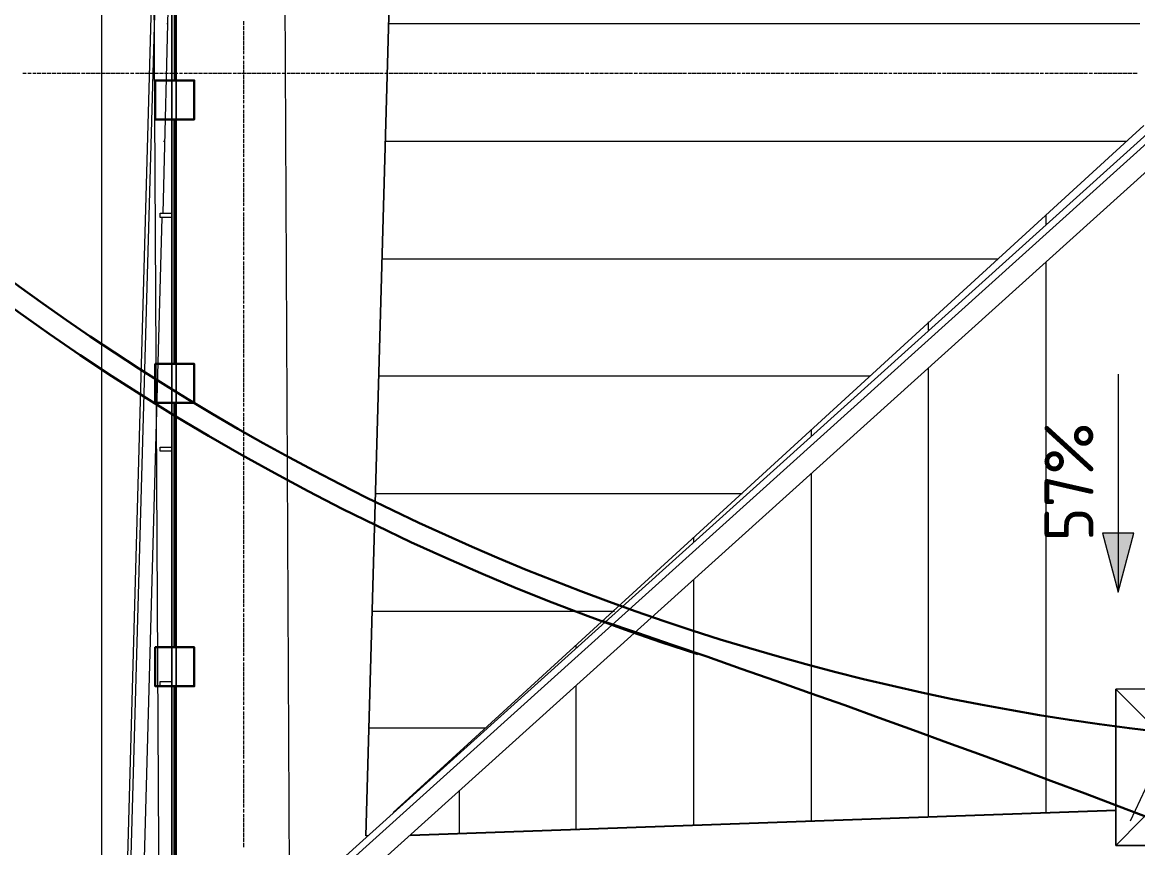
# Model space of a CAD drawing. Header units: millimetres. Extents: x -42533 to 645315, y 3457 to 82611.
# Drawn here: x 536049 to 541750, y 21065 to 25284 of the extents above; entities that cross this region are included whole.
import ezdxf

# ---------------------------------------------------------------- set-up
doc = ezdxf.new("R2010")
doc.units = ezdxf.units.MM
for name, color, linetype, true_color in [('PDF _!ЭОМ.Молниезащита', 7, 'Continuous', 0x954a95), ('PDF _Антураж', 7, 'Continuous', 0xbababa), ('PDF _Воздуховоды', 7, 'Continuous', 0xbababa), ('PDF _Крыша', 7, 'Continuous', 0xbababa), ('PDF _Крыша штриховка', 7, 'Continuous', 0xbababa), ('PDF _Ограждение', 7, 'Continuous', 0xbababa), ('PDF _Оси', 7, 'Continuous', 0xbababa), ('PDF _Размеры', 7, 'Continuous', 0xbababa)]:
    doc.layers.add(name, color=color, linetype=linetype, true_color=true_color)
doc.layers.add('PDF _Линии', color=7, linetype='Continuous')
doc.layers.add('PDF _Текст', color=7, linetype='Continuous')
doc.styles.add('PDF GOST Common', font='GOST_Common.ttf')

msp = doc.modelspace()

# ---------------------------------------------------------------- linework, layer by layer
at = {"layer": 'PDF _!ЭОМ.Молниезащита', "color": 1, "lineweight": 30}
msp.add_lwpolyline([(530141.9, 44639, 0.234942), (527196, 28346.6, 0.234987), (538409.8, 16168)], format="xyb", dxfattribs=at)
at = {"layer": 'PDF _!ЭОМ.Молниезащита', "lineweight": 30}
msp.add_lwpolyline([(534124, 42260.2, 0.255689), (531285, 30685.2, 0.255762), (539501.6, 22054.6)], format="xyb", dxfattribs=at)
at = {"layer": 'PDF _!ЭОМ.Молниезащита', "color": 5, "lineweight": 30}
for points in [[(536828.7, 24986.3), (536828.7, 25985.8), (536828.7, 26235.7), (536731.3, 26235.7), (536731.3, 26434.8), (536930.4, 26434.8), (536930.4, 26235.7), (536828.7, 26235.7)], [(536826.6, 23537.8), (536826.6, 24537.3), (536826.6, 24787.2), (536729.2, 24787.2), (536729.2, 24986.3), (536928.3, 24986.3), (536928.3, 24787.2), (536826.6, 24787.2)], [(536826.6, 22089.3), (536826.6, 23088.9), (536826.6, 23338.7), (536729.2, 23338.7), (536729.2, 23537.8), (536928.3, 23537.8), (536928.3, 23338.7), (536826.6, 23338.7)], [(536826.6, 20499.8), (536826.6, 21640.4), (536826.6, 21890.3), (536729.2, 21890.3), (536729.2, 22089.3), (536928.3, 22089.3), (536928.3, 21890.3), (536826.6, 21890.3)]]:
    msp.add_lwpolyline(points, dxfattribs=at)
at = {"layer": 'PDF _!ЭОМ.Молниезащита', "color": 116, "lineweight": 30, "true_color": 0x136734}
msp.add_circle((543274.8, 33878.4), 12301.6, dxfattribs=at)
at = {"layer": 'PDF _!ЭОМ.Молниезащита', "lineweight": 13}
msp.add_arc((541973.2, 33883.9), 18066.6, 258.64082, 32.4196, dxfattribs=at)
at = {"layer": 'PDF _!ЭОМ.Молниезащита', "lineweight": 30}
msp.add_arc((514330.6, -50639.5), 76931.2, 53.480075, 71.283866, dxfattribs=at)
at = {"layer": 'PDF _Антураж', "color": 8, "lineweight": 18}
for points in [[(536733.4, 26238.6), (536750.4, 26234.4), (536576.7, 20055), (536559.8, 20055)], [(537817.7, 21126.6), (537805, 21126.6), (537949, 26225.9), (537805, 21126.6)], [(536797, 25484.8), (536767.3, 24307.3)], [(536763.1, 24286.2), (536648.7, 20144)], [(538033.7, 21130.8), (541638, 21257.9)], [(541638, 21253.6), (538033.7, 21126.6)]]:
    msp.add_lwpolyline(points, dxfattribs=at)
at = {"layer": 'PDF _Воздуховоды', "color": 8, "lineweight": 18}
for points in [[(543086.4, 21478.1), (543488.8, 21876.2), (543488.8, 21075.8), (543488.8, 21876.2), (541638, 21876.2), (541638, 21075.8), (541638, 21876.2), (542036.1, 21478.1), (541638, 21075.8), (543488.8, 21075.8), (543086.4, 21478.1), (542036.1, 21478.1)], [(543488.8, 21876.2), (541638, 21876.2)], [(543488.8, 21075.8), (541638, 21075.8)]]:
    msp.add_lwpolyline(points, dxfattribs=at)
at = {"layer": 'PDF _Крыша', "color": 8, "lineweight": 9}
msp.add_lwpolyline([(537944.7, 21245.2), (541782, 24756.3)], dxfattribs=at)
at = {"layer": 'PDF _Крыша штриховка', "color": 8, "lineweight": 9}
for points in [[(536788.5, 25277.2), (536792.7, 25277.2)], [(537923.6, 25277.2), (541760.8, 25277.2)], [(536771.5, 24675.8), (536775.8, 24675.8)], [(537906.6, 24675.8), (541693, 24675.8)], [(541282.2, 24248), (541282.2, 24298.9)], [(536758.8, 24074.4), (536758.8, 24074.4)], [(537889.7, 24074.4), (541036.5, 24074.4)], [(541282.2, 21245.2), (541282.2, 24057.4)], [(540680.8, 23710.1), (540680.8, 23752.5)], [(540680.8, 21224), (540680.8, 23515.3)], [(536741.9, 23477.2), (536741.9, 23477.2)], [(537872.7, 23477.2), (540384.3, 23477.2)], [(540083.6, 23168), (540083.6, 23201.9)], [(540083.6, 21202.8), (540083.6, 22977.4)], [(536725, 22875.8), (536725, 22875.8)], [(537855.8, 22875.8), (539727.8, 22875.8)], [(539482.2, 22625.9), (539482.2, 22651.3)], [(539482.2, 21181.6), (539482.2, 22435.3)], [(536708, 22274.4), (536708, 22274.4)], [(537838.9, 22274.4), (539075.6, 22274.4)], [(538880.7, 22088), (538880.7, 22100.7)], [(538880.7, 21160.5), (538880.7, 21893.2)], [(536691.1, 21677.2), (536691.1, 21677.2)], [(537821.9, 21677.2), (538419.1, 21677.2)], [(538283.6, 21545.9), (538283.6, 21550.1)], [(538283.6, 21139.3), (538283.6, 21355.3)], [(536674.1, 21075.8), (536674.1, 21075.8)]]:
    msp.add_lwpolyline(points, dxfattribs=at)
at = {"layer": 'PDF _Линии', "color": 8, "lineweight": 9}
for points in [[(553827.3, 24730.9), (582318.5, 24654.6), (582229.5, 32125.8), (589577.9, 32125.8), (589577.9, 54975.5), (598506, 54975.5), (598785.5, 20686.1), (592369, 20686.1), (592432.5, 12524.6), (585626.3, 12571.2), (585592.4, 14451.7), (550752.4, 14451.7), (550752.4, 12478), (543802.2, 12478), (543764.1, 20783.5), (537415.3, 20800.5), (537356, 32655.2)], [(536682.6, 32651), (536750.4, 20131.3), (543124.6, 20114.3)], [(541714.2, 21202.8), (541892.1, 21584), (543412.6, 21715.3)]]:
    msp.add_lwpolyline(points, dxfattribs=at)
msp.add_lwpolyline([(536873.2, 19877.2), (536869, 19906.8), (536559.8, 19974.6), (536733.4, 26234.4), (536500.5, 32244.4), (536453.9, 32257.1), (536453.9, 19877.2)], close=True, dxfattribs=at)
at = {"layer": 'PDF _Ограждение', "color": 8, "lineweight": 9}
for points in [[(536813.9, 20499.8), (536813.9, 55458.3), (536835.1, 55458.3), (536835.1, 20512.5), (536835.1, 55458.3), (536813.9, 55458.3), (536813.9, 20499.8), (536822.4, 20499.8)], [(536754.6, 24307.3), (536792.7, 24307.3), (536813.9, 24307.3), (536813.9, 24286.2), (536792.7, 24286.2), (536754.6, 24286.2)], [(536754.6, 23113), (536792.7, 23113), (536813.9, 23113), (536813.9, 23091.8), (536792.7, 23091.8), (536754.6, 23091.8)], [(536754.6, 21914.4), (536792.7, 21914.4), (536813.9, 21914.4), (536813.9, 21893.2), (536792.7, 21893.2), (536754.6, 21893.2)]]:
    msp.add_lwpolyline(points, close=True, dxfattribs=at)
for points in [[(537135.8, 20512.5), (541798.9, 24713.9)], [(541849.7, 24713.9), (537186.6, 20512.5)], [(541879.4, 24713.9), (541938.7, 24650.4), (537347.5, 20512.5)]]:
    msp.add_lwpolyline(points, dxfattribs=at)
at = {"layer": 'PDF _Оси', "color": 8, "lineweight": 9}
for points in [[(537182.4, 25268.8), (537182.4, 25289.9)], [(537182.4, 25243.3), (537182.4, 25264.5)], [(537182.4, 25217.9), (537182.4, 25239.1)], [(537182.4, 25192.5), (537182.4, 25213.7)], [(537182.4, 25167.1), (537182.4, 25188.3)], [(537182.4, 25141.7), (537182.4, 25162.9)], [(537182.4, 25120.5), (537182.4, 25137.5)], [(537182.4, 25116.3), (537182.4, 25116.3)], [(537182.4, 25095.1), (537182.4, 25112)], [(537182.4, 25090.9), (537182.4, 25090.9)], [(537182.4, 25069.7), (537182.4, 25086.6)], [(537182.4, 25044.3), (537182.4, 25065.5)], [(537182.4, 25018.9), (537182.4, 25040)], [(536051.5, 25023.1), (536068.5, 25023.1)], [(536072.7, 25023.1), (536072.7, 25023.1)], [(536076.9, 25023.1), (536093.9, 25023.1)], [(536098.1, 25023.1), (536098.1, 25023.1)], [(536102.4, 25023.1), (536119.3, 25023.1)], [(536123.5, 25023.1), (536144.7, 25023.1)], [(536148.9, 25023.1), (536170.1, 25023.1)], [(536174.4, 25023.1), (536195.5, 25023.1)], [(536199.8, 25023.1), (536220.9, 25023.1)], [(536225.2, 25023.1), (536246.4, 25023.1)], [(536250.6, 25023.1), (536271.8, 25023.1)], [(536276, 25023.1), (536297.2, 25023.1)], [(536301.4, 25023.1), (536322.6, 25023.1)], [(536326.8, 25023.1), (536343.8, 25023.1)], [(536348, 25023.1), (536348, 25023.1)], [(536352.2, 25023.1), (536369.2, 25023.1)], [(536373.4, 25023.1), (536394.6, 25023.1)], [(536398.8, 25023.1), (536420, 25023.1)], [(536424.2, 25023.1), (536445.4, 25023.1)], [(536449.7, 25023.1), (536470.8, 25023.1)], [(536475.1, 25023.1), (536496.2, 25023.1)], [(536500.5, 25023.1), (536521.7, 25023.1)], [(536525.9, 25023.1), (536547.1, 25023.1)], [(536551.3, 25023.1), (536572.5, 25023.1)], [(536576.7, 25023.1), (536593.7, 25023.1)], [(536597.9, 25023.1), (536597.9, 25023.1)], [(536602.1, 25023.1), (536619.1, 25023.1)], [(536623.3, 25023.1), (536623.3, 25023.1)], [(536627.5, 25023.1), (536644.5, 25023.1)], [(536648.7, 25023.1), (536669.9, 25023.1)], [(536674.1, 25023.1), (536695.3, 25023.1)], [(536699.5, 25023.1), (536720.7, 25023.1)], [(536725, 25023.1), (536746.1, 25023.1)], [(536750.4, 25023.1), (536771.5, 25023.1)], [(536775.8, 25023.1), (536797, 25023.1)], [(536801.2, 25023.1), (536822.4, 25023.1)], [(536826.6, 25023.1), (536843.5, 25023.1)], [(536847.8, 25023.1), (536847.8, 25023.1)], [(536852, 25023.1), (536869, 25023.1)], [(536873.2, 25023.1), (536873.2, 25023.1)], [(536877.4, 25023.1), (536894.4, 25023.1)], [(536898.6, 25023.1), (536919.8, 25023.1)], [(536924, 25023.1), (536945.2, 25023.1)], [(536949.4, 25023.1), (536970.6, 25023.1)], [(536974.8, 25023.1), (536996, 25023.1)], [(537000.3, 25023.1), (537021.4, 25023.1)], [(537025.7, 25023.1), (537046.8, 25023.1)], [(537051.1, 25023.1), (537072.3, 25023.1)], [(537076.5, 25023.1), (537097.7, 25023.1)], [(537101.9, 25023.1), (537118.8, 25023.1)], [(537123.1, 25023.1), (537123.1, 25023.1)], [(537127.3, 25023.1), (537144.3, 25023.1)], [(537148.5, 25023.1), (537169.7, 25023.1)], [(537173.9, 25023.1), (537195.1, 25023.1)], [(537182.4, 24993.5), (537182.4, 25014.6)], [(537182.4, 24968), (537182.4, 24989.2)], [(537199.3, 25023.1), (537220.5, 25023.1)], [(537224.7, 25023.1), (537245.9, 25023.1)], [(537250.1, 25023.1), (537271.3, 25023.1)], [(537275.5, 25023.1), (537296.7, 25023.1)], [(537301, 25023.1), (537322.1, 25023.1)], [(537326.4, 25023.1), (537347.5, 25023.1)], [(537351.8, 25023.1), (537368.7, 25023.1)], [(537373, 25023.1), (537373, 25023.1)], [(537377.2, 25023.1), (537394.1, 25023.1)], [(537398.4, 25023.1), (537398.4, 25023.1)], [(537402.6, 25023.1), (537419.6, 25023.1)], [(537423.8, 25023.1), (537445, 25023.1)], [(537449.2, 25023.1), (537470.4, 25023.1)], [(537474.6, 25023.1), (537495.8, 25023.1)], [(537500, 25023.1), (537521.2, 25023.1)], [(537525.4, 25023.1), (537546.6, 25023.1)], [(537550.8, 25023.1), (537572, 25023.1)], [(537576.3, 25023.1), (537597.4, 25023.1)], [(537601.7, 25023.1), (537618.6, 25023.1)], [(537622.8, 25023.1), (537622.8, 25023.1)], [(537627.1, 25023.1), (537644, 25023.1)], [(537648.3, 25023.1), (537648.3, 25023.1)], [(537652.5, 25023.1), (537669.4, 25023.1)], [(537673.7, 25023.1), (537694.8, 25023.1)], [(537699.1, 25023.1), (537720.3, 25023.1)], [(537724.5, 25023.1), (537745.7, 25023.1)], [(537749.9, 25023.1), (537771.1, 25023.1)], [(537775.3, 25023.1), (537796.5, 25023.1)], [(537800.7, 25023.1), (537821.9, 25023.1)], [(537826.1, 25023.1), (537847.3, 25023.1)], [(537851.6, 25023.1), (537872.7, 25023.1)], [(537877, 25023.1), (537893.9, 25023.1)], [(537898.1, 25023.1), (537898.1, 25023.1)], [(537902.4, 25023.1), (537919.3, 25023.1)], [(537923.6, 25023.1), (537944.7, 25023.1)], [(537949, 25023.1), (537970.1, 25023.1)], [(537974.4, 25023.1), (537995.6, 25023.1)], [(537999.8, 25023.1), (538021, 25023.1)], [(538025.2, 25023.1), (538046.4, 25023.1)], [(538050.6, 25023.1), (538071.8, 25023.1)], [(538076, 25023.1), (538097.2, 25023.1)], [(538101.4, 25023.1), (538122.6, 25023.1)], [(538126.9, 25023.1), (538143.8, 25023.1)], [(538148, 25023.1), (538148, 25023.1)], [(538152.3, 25023.1), (538169.2, 25023.1)], [(538173.4, 25023.1), (538173.4, 25023.1)], [(538177.7, 25023.1), (538194.6, 25023.1)], [(538198.9, 25023.1), (538220, 25023.1)], [(538224.3, 25023.1), (538245.4, 25023.1)], [(538249.7, 25023.1), (538270.9, 25023.1)], [(538275.1, 25023.1), (538296.3, 25023.1)], [(538300.5, 25023.1), (538321.7, 25023.1)], [(538325.9, 25023.1), (538347.1, 25023.1)], [(538351.3, 25023.1), (538372.5, 25023.1)], [(538376.7, 25023.1), (538393.7, 25023.1)], [(538397.9, 25023.1), (538397.9, 25023.1)], [(538402.2, 25023.1), (538419.1, 25023.1)], [(538423.3, 25023.1), (538423.3, 25023.1)], [(538427.6, 25023.1), (538444.5, 25023.1)], [(538448.7, 25023.1), (538469.9, 25023.1)], [(538474.2, 25023.1), (538495.3, 25023.1)], [(538499.6, 25023.1), (538520.7, 25023.1)], [(538525, 25023.1), (538546.2, 25023.1)], [(538550.4, 25023.1), (538571.6, 25023.1)], [(538575.8, 25023.1), (538597, 25023.1)], [(538601.2, 25023.1), (538622.4, 25023.1)], [(538626.6, 25023.1), (538647.8, 25023.1)], [(538652, 25023.1), (538669, 25023.1)], [(538673.2, 25023.1), (538673.2, 25023.1)], [(538677.4, 25023.1), (538694.4, 25023.1)], [(538698.6, 25023.1), (538719.8, 25023.1)], [(538724, 25023.1), (538745.2, 25023.1)], [(538749.5, 25023.1), (538770.6, 25023.1)], [(538774.9, 25023.1), (538796, 25023.1)], [(538800.3, 25023.1), (538821.5, 25023.1)], [(538825.7, 25023.1), (538846.9, 25023.1)], [(538851.1, 25023.1), (538872.3, 25023.1)], [(538876.5, 25023.1), (538897.7, 25023.1)], [(538901.9, 25023.1), (538918.9, 25023.1)], [(538923.1, 25023.1), (538923.1, 25023.1)], [(538927.3, 25023.1), (538944.3, 25023.1)], [(538948.5, 25023.1), (538948.5, 25023.1)], [(538952.7, 25023.1), (538969.7, 25023.1)], [(538973.9, 25023.1), (538995.1, 25023.1)], [(538999.3, 25023.1), (539020.5, 25023.1)], [(539024.7, 25023.1), (539045.9, 25023.1)], [(539050.2, 25023.1), (539071.3, 25023.1)], [(539075.6, 25023.1), (539096.7, 25023.1)], [(539101, 25023.1), (539122.2, 25023.1)], [(539126.4, 25023.1), (539147.6, 25023.1)], [(539151.8, 25023.1), (539168.7, 25023.1)], [(539173, 25023.1), (539173, 25023.1)], [(539177.2, 25023.1), (539194.2, 25023.1)], [(539198.4, 25023.1), (539198.4, 25023.1)], [(539202.6, 25023.1), (539219.6, 25023.1)], [(539223.8, 25023.1), (539245, 25023.1)], [(539249.2, 25023.1), (539270.4, 25023.1)], [(539274.6, 25023.1), (539295.8, 25023.1)], [(539300, 25023.1), (539321.2, 25023.1)], [(539325.5, 25023.1), (539346.6, 25023.1)], [(539350.9, 25023.1), (539372, 25023.1)], [(539376.3, 25023.1), (539397.5, 25023.1)], [(539401.7, 25023.1), (539422.9, 25023.1)], [(539427.1, 25023.1), (539444, 25023.1)], [(539448.3, 25023.1), (539448.3, 25023.1)], [(539452.5, 25023.1), (539469.5, 25023.1)], [(539473.7, 25023.1), (539494.9, 25023.1)], [(539499.1, 25023.1), (539520.3, 25023.1)], [(539524.5, 25023.1), (539545.7, 25023.1)], [(539549.9, 25023.1), (539571.1, 25023.1)], [(539575.3, 25023.1), (539596.5, 25023.1)], [(539600.8, 25023.1), (539621.9, 25023.1)], [(539626.2, 25023.1), (539647.3, 25023.1)], [(539651.6, 25023.1), (539672.8, 25023.1)], [(539677, 25023.1), (539693.9, 25023.1)], [(539698.2, 25023.1), (539698.2, 25023.1)], [(539702.4, 25023.1), (539719.3, 25023.1)], [(539723.6, 25023.1), (539723.6, 25023.1)], [(539727.8, 25023.1), (539744.8, 25023.1)], [(539749, 25023.1), (539770.2, 25023.1)], [(539774.4, 25023.1), (539795.6, 25023.1)], [(539799.8, 25023.1), (539821, 25023.1)], [(539825.2, 25023.1), (539846.4, 25023.1)], [(539850.6, 25023.1), (539871.8, 25023.1)], [(539876.1, 25023.1), (539897.2, 25023.1)], [(539901.5, 25023.1), (539922.6, 25023.1)], [(539926.9, 25023.1), (539943.8, 25023.1)], [(539948.1, 25023.1), (539948.1, 25023.1)], [(539952.3, 25023.1), (539969.2, 25023.1)], [(539973.5, 25023.1), (539973.5, 25023.1)], [(539977.7, 25023.1), (539994.6, 25023.1)], [(539998.9, 25023.1), (540020.1, 25023.1)], [(540024.3, 25023.1), (540045.5, 25023.1)], [(540049.7, 25023.1), (540070.9, 25023.1)], [(540075.1, 25023.1), (540096.3, 25023.1)], [(540100.5, 25023.1), (540121.7, 25023.1)], [(540125.9, 25023.1), (540147.1, 25023.1)], [(540151.4, 25023.1), (540172.5, 25023.1)], [(540176.8, 25023.1), (540197.9, 25023.1)], [(540202.2, 25023.1), (540219.1, 25023.1)], [(540223.4, 25023.1), (540223.4, 25023.1)], [(540227.6, 25023.1), (540244.5, 25023.1)], [(540248.8, 25023.1), (540269.9, 25023.1)], [(540274.2, 25023.1), (540295.4, 25023.1)], [(540299.6, 25023.1), (540320.8, 25023.1)], [(540325, 25023.1), (540346.2, 25023.1)], [(540350.4, 25023.1), (540371.6, 25023.1)], [(540375.8, 25023.1), (540397, 25023.1)], [(540401.2, 25023.1), (540422.4, 25023.1)], [(540426.6, 25023.1), (540447.8, 25023.1)], [(540452.1, 25023.1), (540469, 25023.1)], [(540473.2, 25023.1), (540473.2, 25023.1)], [(540477.5, 25023.1), (540494.4, 25023.1)], [(540498.6, 25023.1), (540498.6, 25023.1)], [(540502.9, 25023.1), (540519.8, 25023.1)], [(540524.1, 25023.1), (540545.2, 25023.1)], [(540549.5, 25023.1), (540570.6, 25023.1)], [(540574.9, 25023.1), (540596.1, 25023.1)], [(540600.3, 25023.1), (540621.5, 25023.1)], [(540625.7, 25023.1), (540646.9, 25023.1)], [(540651.1, 25023.1), (540672.3, 25023.1)], [(540676.5, 25023.1), (540697.7, 25023.1)], [(540701.9, 25023.1), (540718.9, 25023.1)], [(540723.1, 25023.1), (540723.1, 25023.1)], [(540727.4, 25023.1), (540744.3, 25023.1)], [(540748.5, 25023.1), (540748.5, 25023.1)], [(540752.8, 25023.1), (540769.7, 25023.1)], [(540773.9, 25023.1), (540795.1, 25023.1)], [(540799.4, 25023.1), (540820.5, 25023.1)], [(540824.8, 25023.1), (540845.9, 25023.1)], [(540850.2, 25023.1), (540871.4, 25023.1)], [(540875.6, 25023.1), (540896.8, 25023.1)], [(540901, 25023.1), (540922.2, 25023.1)], [(540926.4, 25023.1), (540947.6, 25023.1)], [(540951.8, 25023.1), (540973, 25023.1)], [(540977.2, 25023.1), (540994.2, 25023.1)], [(540998.4, 25023.1), (540998.4, 25023.1)], [(541002.7, 25023.1), (541019.6, 25023.1)], [(541023.8, 25023.1), (541045, 25023.1)], [(541049.2, 25023.1), (541070.4, 25023.1)], [(541074.7, 25023.1), (541095.8, 25023.1)], [(541100.1, 25023.1), (541121.2, 25023.1)], [(541125.5, 25023.1), (541146.7, 25023.1)], [(541150.9, 25023.1), (541172.1, 25023.1)], [(541176.3, 25023.1), (541197.5, 25023.1)], [(541201.7, 25023.1), (541222.9, 25023.1)], [(541227.1, 25023.1), (541244.1, 25023.1)], [(541248.3, 25023.1), (541248.3, 25023.1)], [(541252.5, 25023.1), (541269.5, 25023.1)], [(541273.7, 25023.1), (541273.7, 25023.1)], [(541278, 25023.1), (541294.9, 25023.1)], [(541299.1, 25023.1), (541320.3, 25023.1)], [(541324.5, 25023.1), (541345.7, 25023.1)], [(541350, 25023.1), (541371.1, 25023.1)], [(541375.4, 25023.1), (541396.5, 25023.1)], [(541400.8, 25023.1), (541422, 25023.1)], [(541426.2, 25023.1), (541447.4, 25023.1)], [(541451.6, 25023.1), (541472.8, 25023.1)], [(541477, 25023.1), (541494, 25023.1)], [(541498.2, 25023.1), (541498.2, 25023.1)], [(541502.4, 25023.1), (541519.4, 25023.1)], [(541523.6, 25023.1), (541523.6, 25023.1)], [(541527.8, 25023.1), (541544.8, 25023.1)], [(541549, 25023.1), (541570.2, 25023.1)], [(541574.4, 25023.1), (541595.6, 25023.1)], [(541599.8, 25023.1), (541621, 25023.1)], [(541625.3, 25023.1), (541646.4, 25023.1)], [(541650.7, 25023.1), (541671.8, 25023.1)], [(541676.1, 25023.1), (541697.3, 25023.1)], [(541701.5, 25023.1), (541722.7, 25023.1)], [(541726.9, 25023.1), (541748.1, 25023.1)], [(537182.4, 24942.6), (537182.4, 24963.8)], [(537182.4, 24917.2), (537182.4, 24938.4)], [(537182.4, 24891.8), (537182.4, 24913)], [(537182.4, 24870.6), (537182.4, 24887.6)], [(537182.4, 24866.4), (537182.4, 24866.4)], [(537182.4, 24845.2), (537182.4, 24862.2)], [(537182.4, 24841), (537182.4, 24841)], [(537182.4, 24819.8), (537182.4, 24836.7)], [(537182.4, 24794.4), (537182.4, 24815.6)], [(537182.4, 24769), (537182.4, 24790.2)], [(537182.4, 24743.6), (537182.4, 24764.7)], [(537182.4, 24718.2), (537182.4, 24739.3)], [(537182.4, 24692.7), (537182.4, 24713.9)], [(537182.4, 24667.3), (537182.4, 24688.5)], [(537182.4, 24641.9), (537182.4, 24663.1)], [(537182.4, 24616.5), (537182.4, 24637.7)], [(537182.4, 24595.3), (537182.4, 24612.3)], [(537182.4, 24591.1), (537182.4, 24591.1)], [(537182.4, 24569.9), (537182.4, 24586.9)], [(537182.4, 24544.5), (537182.4, 24565.7)], [(537182.4, 24519.1), (537182.4, 24540.3)], [(537182.4, 24493.7), (537182.4, 24514.9)], [(537182.4, 24468.3), (537182.4, 24489.4)], [(537182.4, 24442.9), (537182.4, 24464)], [(537182.4, 24417.4), (537182.4, 24438.6)], [(537182.4, 24392), (537182.4, 24413.2)], [(537182.4, 24366.6), (537182.4, 24387.8)], [(537182.4, 24345.4), (537182.4, 24362.4)], [(537182.4, 24341.2), (537182.4, 24341.2)], [(537182.4, 24320), (537182.4, 24337)], [(537182.4, 24315.8), (537182.4, 24315.8)], [(537182.4, 24294.6), (537182.4, 24311.6)], [(537182.4, 24269.2), (537182.4, 24290.4)], [(537182.4, 24243.8), (537182.4, 24265)], [(537182.4, 24218.4), (537182.4, 24239.6)], [(537182.4, 24193), (537182.4, 24214.2)], [(537182.4, 24167.6), (537182.4, 24188.7)], [(537182.4, 24142.2), (537182.4, 24163.3)], [(537182.4, 24116.7), (537182.4, 24137.9)], [(537182.4, 24095.6), (537182.4, 24112.5)], [(537182.4, 24091.3), (537182.4, 24091.3)], [(537182.4, 24070.1), (537182.4, 24087.1)], [(537182.4, 24065.9), (537182.4, 24065.9)], [(537182.4, 24044.7), (537182.4, 24061.7)], [(537182.4, 24019.3), (537182.4, 24040.5)], [(537182.4, 23993.9), (537182.4, 24015.1)], [(537182.4, 23968.5), (537182.4, 23989.7)], [(537182.4, 23943.1), (537182.4, 23964.3)], [(537182.4, 23917.7), (537182.4, 23938.9)], [(537182.4, 23892.3), (537182.4, 23913.4)], [(537182.4, 23866.9), (537182.4, 23888)], [(537182.4, 23845.7), (537182.4, 23862.6)], [(537182.4, 23841.4), (537182.4, 23841.4)], [(537182.4, 23820.3), (537182.4, 23837.2)], [(537182.4, 23816), (537182.4, 23816)], [(537182.4, 23794.9), (537182.4, 23811.8)], [(537182.4, 23769.4), (537182.4, 23790.6)], [(537182.4, 23744), (537182.4, 23765.2)], [(537182.4, 23718.6), (537182.4, 23739.8)], [(537182.4, 23693.2), (537182.4, 23714.4)], [(537182.4, 23667.8), (537182.4, 23689)], [(537182.4, 23642.4), (537182.4, 23663.6)], [(537182.4, 23617), (537182.4, 23638.1)], [(537182.4, 23591.6), (537182.4, 23612.7)], [(537182.4, 23570.4), (537182.4, 23587.3)], [(537182.4, 23566.1), (537182.4, 23566.1)], [(537182.4, 23545), (537182.4, 23561.9)], [(537182.4, 23519.6), (537182.4, 23540.7)], [(537182.4, 23494.1), (537182.4, 23515.3)], [(537182.4, 23468.7), (537182.4, 23489.9)], [(537182.4, 23443.3), (537182.4, 23464.5)], [(537182.4, 23417.9), (537182.4, 23439.1)], [(537182.4, 23392.5), (537182.4, 23413.7)], [(537182.4, 23367.1), (537182.4, 23388.3)], [(537182.4, 23341.7), (537182.4, 23362.8)], [(537182.4, 23320.5), (537182.4, 23337.4)], [(537182.4, 23316.3), (537182.4, 23316.3)], [(537182.4, 23295.1), (537182.4, 23312)], [(537182.4, 23290.8), (537182.4, 23290.8)], [(537182.4, 23269.7), (537182.4, 23286.6)], [(537182.4, 23244.3), (537182.4, 23265.4)], [(537182.4, 23218.8), (537182.4, 23240)], [(537182.4, 23193.4), (537182.4, 23214.6)], [(537182.4, 23168), (537182.4, 23189.2)], [(537182.4, 23142.6), (537182.4, 23163.8)], [(537182.4, 23117.2), (537182.4, 23138.4)], [(537182.4, 23091.8), (537182.4, 23113)], [(537182.4, 23070.6), (537182.4, 23087.5)], [(537182.4, 23066.4), (537182.4, 23066.4)], [(537182.4, 23045.2), (537182.4, 23062.1)], [(537182.4, 23041), (537182.4, 23041)], [(537182.4, 23019.8), (537182.4, 23036.7)], [(537182.4, 22994.4), (537182.4, 23015.5)], [(537182.4, 22969), (537182.4, 22990.1)], [(537182.4, 22943.5), (537182.4, 22964.7)], [(537182.4, 22918.1), (537182.4, 22939.3)], [(537182.4, 22892.7), (537182.4, 22913.9)], [(537182.4, 22867.3), (537182.4, 22888.5)], [(537182.4, 22841.9), (537182.4, 22863.1)], [(537182.4, 22820.7), (537182.4, 22837.7)], [(537182.4, 22816.5), (537182.4, 22816.5)], [(537182.4, 22795.3), (537182.4, 22812.3)], [(537182.4, 22791.1), (537182.4, 22791.1)], [(537182.4, 22769.9), (537182.4, 22786.8)], [(537182.4, 22744.5), (537182.4, 22765.7)], [(537182.4, 22719.1), (537182.4, 22740.3)], [(537182.4, 22693.7), (537182.4, 22714.8)], [(537182.4, 22668.2), (537182.4, 22689.4)], [(537182.4, 22642.8), (537182.4, 22664)], [(537182.4, 22617.4), (537182.4, 22638.6)], [(537182.4, 22592), (537182.4, 22613.2)], [(537182.4, 22566.6), (537182.4, 22587.8)], [(537182.4, 22545.4), (537182.4, 22562.4)], [(537182.4, 22541.2), (537182.4, 22541.2)], [(537182.4, 22520), (537182.4, 22537)], [(537182.4, 22494.6), (537182.4, 22515.8)], [(537182.4, 22469.2), (537182.4, 22490.4)], [(537182.4, 22443.8), (537182.4, 22465)], [(537182.4, 22418.4), (537182.4, 22439.5)], [(537182.4, 22393), (537182.4, 22414.1)], [(537182.4, 22367.5), (537182.4, 22388.7)], [(537182.4, 22342.1), (537182.4, 22363.3)], [(537182.4, 22316.7), (537182.4, 22337.9)], [(537182.4, 22295.5), (537182.4, 22312.5)], [(537182.4, 22291.3), (537182.4, 22291.3)], [(537182.4, 22270.1), (537182.4, 22287.1)], [(537182.4, 22265.9), (537182.4, 22265.9)], [(537182.4, 22244.7), (537182.4, 22261.7)], [(537182.4, 22219.3), (537182.4, 22240.5)], [(537182.4, 22193.9), (537182.4, 22215.1)], [(537182.4, 22168.5), (537182.4, 22189.7)], [(537182.4, 22143.1), (537182.4, 22164.2)], [(537182.4, 22117.7), (537182.4, 22138.8)], [(537182.4, 22092.2), (537182.4, 22113.4)], [(537182.4, 22066.8), (537182.4, 22088)], [(537182.4, 22045.7), (537182.4, 22062.6)], [(537182.4, 22041.4), (537182.4, 22041.4)], [(537182.4, 22020.2), (537182.4, 22037.2)], [(537182.4, 22016), (537182.4, 22016)], [(537182.4, 21994.8), (537182.4, 22011.8)], [(537182.4, 21969.4), (537182.4, 21990.6)], [(537182.4, 21944), (537182.4, 21965.2)], [(537182.4, 21918.6), (537182.4, 21939.8)], [(537182.4, 21893.2), (537182.4, 21914.4)], [(537182.4, 21867.8), (537182.4, 21888.9)], [(537182.4, 21842.4), (537182.4, 21863.5)], [(537182.4, 21816.9), (537182.4, 21838.1)], [(537182.4, 21795.8), (537182.4, 21812.7)], [(537182.4, 21791.5), (537182.4, 21791.5)], [(537182.4, 21770.4), (537182.4, 21787.3)], [(537182.4, 21766.1), (537182.4, 21766.1)], [(537182.4, 21744.9), (537182.4, 21761.9)], [(537182.4, 21719.5), (537182.4, 21740.7)], [(537182.4, 21694.1), (537182.4, 21715.3)], [(537182.4, 21668.7), (537182.4, 21689.9)], [(537182.4, 21643.3), (537182.4, 21664.5)], [(537182.4, 21617.9), (537182.4, 21639.1)], [(537182.4, 21592.5), (537182.4, 21613.6)], [(537182.4, 21567.1), (537182.4, 21588.2)], [(537182.4, 21541.6), (537182.4, 21562.8)], [(537182.4, 21520.5), (537182.4, 21537.4)], [(537182.4, 21516.2), (537182.4, 21516.2)], [(537182.4, 21495.1), (537182.4, 21512)], [(537182.4, 21490.8), (537182.4, 21490.8)], [(537182.4, 21469.6), (537182.4, 21486.6)], [(537182.4, 21444.2), (537182.4, 21465.4)], [(537182.4, 21418.8), (537182.4, 21440)], [(537182.4, 21393.4), (537182.4, 21414.6)], [(537182.4, 21368), (537182.4, 21389.2)], [(537182.4, 21342.6), (537182.4, 21363.8)], [(537182.4, 21317.2), (537182.4, 21338.4)], [(537182.4, 21291.8), (537182.4, 21312.9)], [(537182.4, 21270.6), (537182.4, 21287.5)], [(537182.4, 21266.3), (537182.4, 21266.3)], [(537182.4, 21245.2), (537182.4, 21262.1)], [(537182.4, 21240.9), (537182.4, 21240.9)], [(537182.4, 21219.8), (537182.4, 21236.7)], [(537182.4, 21194.3), (537182.4, 21215.5)], [(537182.4, 21168.9), (537182.4, 21190.1)], [(537182.4, 21143.5), (537182.4, 21164.7)], [(537182.4, 21118.1), (537182.4, 21139.3)], [(537182.4, 21092.7), (537182.4, 21113.9)], [(537182.4, 21067.3), (537182.4, 21088.5)]]:
    msp.add_lwpolyline(points, dxfattribs=at)
at = {"layer": 'PDF _Размеры', "lineweight": 20}
msp.add_lwpolyline([(541650.7, 23485.7), (541650.7, 22371.8)], dxfattribs=at)
at = {"layer": 'PDF _Размеры', "lineweight": 9}
msp.add_lwpolyline([(541650.7, 22371.8), (541731.1, 22672.5), (541570.2, 22672.5)], close=True, dxfattribs=at)
at = {"layer": 'PDF _Размеры', "transparency": 33554559}
msp.add_solid([(541570.2, 22672.5), (541731.1, 22672.5), (541650.7, 22371.8)], dxfattribs=at)

# ---------------------------------------------------------------- texts
at = {"layer": 'PDF _Текст', "color": 7, "insert": (541398.8, 22631), "char_height": 250.03, "attachment_point": 4, "rotation": 90, "style": 'PDF GOST Common'}
msp.add_mtext('57%', dxfattribs=at)

doc.saveas('drawing.dxf')
